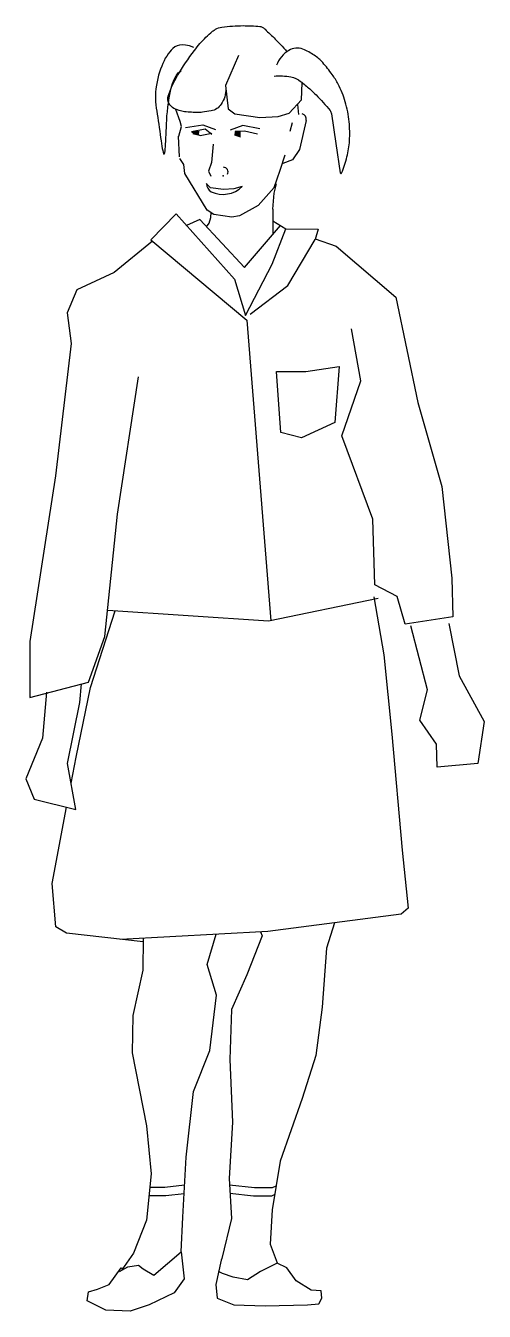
# Model space of a CAD drawing. Header units: millimetres. Extents: x -1542.92 to -1542.5, y 1842.6 to 1843.78.
import ezdxf

# ---------------------------------------------------------------- set-up
doc = ezdxf.new("R2010")
doc.units = ezdxf.units.MM
doc.header["$LTSCALE"] = 10
doc.layers.add('Humanos', color=2, linetype='Continuous')

msp = doc.modelspace()

# ---------------------------------------------------------------- linework, layer by layer
at = {"layer": 'Humanos'}
for p, q in [((-1542.6807, 1843.6883), (-1542.6829, 1843.6804)), ((-1542.6678, 1843.6905), (-1542.6741, 1843.6641)), ((-1542.7844, 1843.6761), (-1542.7819, 1843.6849)), ((-1542.7781, 1843.6841), (-1542.7625, 1843.6866)), ((-1542.7602, 1843.6825), (-1542.7726, 1843.6801)), ((-1542.7726, 1843.6801), (-1542.7647, 1843.6767)), ((-1542.7647, 1843.6767), (-1542.754, 1843.6788)), ((-1542.7625, 1843.6866), (-1542.7507, 1843.6824)), ((-1542.754, 1843.6776), (-1542.7602, 1843.6825)), ((-1542.7257, 1843.6858), (-1542.7375, 1843.6818)), ((-1542.7327, 1843.6805), (-1542.7332, 1843.6769)), ((-1542.7242, 1843.6809), (-1542.7327, 1843.6805)), ((-1542.7102, 1843.6829), (-1542.7257, 1843.6858)), ((-1542.7124, 1843.6779), (-1542.7242, 1843.6809)), ((-1542.7838, 1843.6574), (-1542.7846, 1843.6762)), ((-1542.753, 1843.6687), (-1542.7543, 1843.6522)), ((-1542.7797, 1843.6501), (-1542.7833, 1843.6556)), ((-1542.6741, 1843.6641), (-1542.6804, 1843.6546)), ((-1542.7787, 1843.6419), (-1542.7797, 1843.6501)), ((-1542.7584, 1843.6085), (-1542.7787, 1843.6419)), ((-1542.7543, 1843.6522), (-1542.7572, 1843.6441)), ((-1542.7572, 1843.6441), (-1542.755, 1843.6395)), ((-1542.7554, 1843.6288), (-1542.7592, 1843.6328)), ((-1542.7263, 1843.6301), (-1542.7341, 1843.6279)), ((-1542.7436, 1843.6275), (-1542.7554, 1843.6288)), ((-1542.7341, 1843.6279), (-1542.7436, 1843.6275)), ((-1542.6972, 1843.6293), (-1542.7118, 1843.6127)), ((-1542.7118, 1843.6127), (-1542.7289, 1843.6034)), ((-1542.6983, 1843.6093), (-1542.6983, 1843.5863)), ((-1542.7869, 1843.6052), (-1542.8098, 1843.5814)), ((-1542.7869, 1843.6052), (-1542.7334, 1843.5453)), ((-1542.7651, 1843.5998), (-1542.7773, 1843.5944)), ((-1542.7651, 1843.5998), (-1542.7244, 1843.556)), ((-1542.7357, 1843.6019), (-1542.7522, 1843.6044)), ((-1542.7289, 1843.6034), (-1542.7357, 1843.6019)), ((-1542.7244, 1843.556), (-1542.6912, 1843.5943)), ((-1542.6983, 1843.5988), (-1542.6864, 1843.5913)), ((-1542.6991, 1843.5591), (-1542.6864, 1843.5913)), ((-1542.8083, 1843.5801), (-1542.8436, 1843.5514)), ((-1542.8098, 1843.5814), (-1542.7221, 1843.5078)), ((-1542.6847, 1843.5396), (-1542.6596, 1843.5817)), ((-1542.6595, 1843.5821), (-1542.6403, 1843.5756)), ((-1542.6403, 1843.5756), (-1542.5859, 1843.5289)), ((-1542.7232, 1843.5122), (-1542.6991, 1843.5591)), ((-1542.8436, 1843.5514), (-1542.8775, 1843.5356)), ((-1542.8775, 1843.5356), (-1542.8865, 1843.5144)), ((-1542.7334, 1843.5453), (-1542.7232, 1843.5122)), ((-1542.7191, 1843.5132), (-1542.6847, 1843.5396)), ((-1542.5859, 1843.5289), (-1542.5658, 1843.4323)), ((-1542.8865, 1843.5144), (-1542.8829, 1843.4865)), ((-1542.7221, 1843.5078), (-1542.7003, 1843.2327)), ((-1542.6179, 1843.4523), (-1542.6265, 1843.4997)), ((-1542.8829, 1843.4865), (-1542.8972, 1843.3652)), ((-1542.6351, 1843.4019), (-1542.6179, 1843.4523)), ((-1542.5658, 1843.4323), (-1542.5437, 1843.3555)), ((-1542.6068, 1843.3258), (-1542.6351, 1843.4019)), ((-1542.5437, 1843.3555), (-1542.5345, 1843.2717)), ((-1542.6049, 1843.2655), (-1542.6068, 1843.3258)), ((-1542.5846, 1843.2548), (-1542.6049, 1843.2655)), ((-1542.5345, 1843.2717), (-1542.5337, 1843.2364)), ((-1542.602, 1843.253), (-1542.7022, 1843.2323)), ((-1542.5773, 1843.2296), (-1542.5846, 1843.2548)), ((-1542.7022, 1843.2323), (-1542.8494, 1843.2422)), ((-1542.5337, 1843.2364), (-1542.5773, 1843.2296)), ((-1542.5372, 1843.2301), (-1542.5279, 1843.1822)), ((-1542.5568, 1843.1695), (-1542.5722, 1843.2281)), ((-1542.5279, 1843.1822), (-1542.5049, 1843.1405)), ((-1542.5639, 1843.1418), (-1542.5568, 1843.1695)), ((-1542.5486, 1843.1197), (-1542.5639, 1843.1418)), ((-1542.5049, 1843.1405), (-1542.5108, 1843.1022)), ((-1542.5481, 1843.0987), (-1542.5486, 1843.1197)), ((-1542.5108, 1843.1022), (-1542.5481, 1843.0987))]:
    msp.add_line(p, q, dxfattribs=at)
for points in [[(-1542.7412, 1843.7198, -0.147014), (-1542.7456, 1843.7054, -0.203447), (-1542.7548, 1843.6993, -0.016401), (-1542.7627, 1843.6981, -0.029481), (-1542.7672, 1843.6978, -0.015507), (-1542.7726, 1843.698, -0.012572), (-1542.7791, 1843.6985, -0.096907), (-1542.7888, 1843.7016, -0.148605), (-1542.7934, 1843.7063, -0.198722), (-1542.794, 1843.7128, -0.06113), (-1542.7856, 1843.7316, -0.023245), (-1542.7701, 1843.7546, -0.040381), (-1542.7595, 1843.7667, -0.017179), (-1542.7534, 1843.7722, -0.045175), (-1542.7508, 1843.774, -0.098652), (-1542.7451, 1843.7759, -0.0303), (-1542.7255, 1843.7773, -0.024217), (-1542.7102, 1843.7766, -0.129197), (-1542.7074, 1843.7756, -0.036758), (-1542.7055, 1843.774, -0.007125), (-1542.6961, 1843.765, -0.011668), (-1542.6912, 1843.76, -0.00942), (-1542.6855, 1843.7535)], [(-1542.6971, 1843.7312, -0.073753), (-1542.6819, 1843.7304, -0.11558), (-1542.6729, 1843.7263, -0.014039), (-1542.6646, 1843.7194, -0.018717), (-1542.6588, 1843.7139, -0.023131), (-1542.646, 1843.6997, -0.135423), (-1542.6447, 1843.6967), (-1542.6406, 1843.6696), (-1542.6366, 1843.6425, 0.762206), (-1542.6355, 1843.6423, 0.03479), (-1542.6305, 1843.6572, 0.046701), (-1542.6282, 1843.672, 0.04025), (-1542.6285, 1843.6893, 0.04668), (-1542.6321, 1843.7076, 0.050154), (-1542.6386, 1843.7238, 0.034213), (-1542.644, 1843.7325, 0.025129), (-1542.6527, 1843.7435, 0.0632), (-1542.6604, 1843.7502, 0.053989), (-1542.6709, 1843.7558, 0.236343), (-1542.6837, 1843.7547, 0.164994), (-1542.6951, 1843.741)]]:
    msp.add_lwpolyline(points, format="xyb", dxfattribs=at)
for points in [[(-1542.7705, 1843.7573), (-1542.7747, 1843.7587), (-1542.7782, 1843.7595), (-1542.7812, 1843.7597), (-1542.7838, 1843.7595), (-1542.786, 1843.7588), (-1542.788, 1843.7578), (-1542.7897, 1843.7565), (-1542.7912, 1843.755), (-1542.7927, 1843.7533), (-1542.7941, 1843.7515), (-1542.7954, 1843.7495), (-1542.7967, 1843.7475), (-1542.7978, 1843.7452), (-1542.799, 1843.7428), (-1542.8, 1843.7403), (-1542.801, 1843.7376), (-1542.802, 1843.7348), (-1542.8028, 1843.7319), (-1542.8036, 1843.7289), (-1542.8043, 1843.7258), (-1542.8048, 1843.7227), (-1542.8053, 1843.7196), (-1542.8056, 1843.7165), (-1542.8057, 1843.7134), (-1542.8057, 1843.7105), (-1542.8056, 1843.7076), (-1542.8054, 1843.7047), (-1542.805, 1843.7019), (-1542.8046, 1843.6991), (-1542.8041, 1843.6962), (-1542.8036, 1843.6933), (-1542.8032, 1843.6903), (-1542.8027, 1843.6872), (-1542.8022, 1843.6841), (-1542.8018, 1843.6809), (-1542.8014, 1843.6778), (-1542.801, 1843.6749), (-1542.8006, 1843.672), (-1542.8002, 1843.6694), (-1542.7998, 1843.667), (-1542.7995, 1843.6649), (-1542.7991, 1843.6631), (-1542.7988, 1843.6616), (-1542.7985, 1843.6605), (-1542.7982, 1843.6598), (-1542.7979, 1843.6595), (-1542.7976, 1843.6596), (-1542.7974, 1843.6602), (-1542.7971, 1843.6612), (-1542.7969, 1843.6626), (-1542.7967, 1843.6644), (-1542.7966, 1843.6666), (-1542.7964, 1843.669), (-1542.7962, 1843.6717), (-1542.7961, 1843.6746), (-1542.796, 1843.6776), (-1542.7959, 1843.6807), (-1542.7957, 1843.684), (-1542.7956, 1843.6874), (-1542.7954, 1843.691), (-1542.7952, 1843.6947), (-1542.7948, 1843.6985), (-1542.7944, 1843.7026), (-1542.7939, 1843.7068), (-1542.7932, 1843.7112), (-1542.7924, 1843.7157), (-1542.7914, 1843.7201), (-1542.7902, 1843.7243), (-1542.7887, 1843.7281), (-1542.7869, 1843.7315), (-1542.7848, 1843.7341), (-1542.7823, 1843.736)], [(-1542.7299, 1843.7499), (-1542.7415, 1843.7225), (-1542.7391, 1843.7013), (-1542.7331, 1843.6966), (-1542.7101, 1843.6934), (-1542.6935, 1843.6942), (-1542.6834, 1843.6971), (-1542.6721, 1843.7094), (-1542.6714, 1843.7249)], [(-1542.7832, 1843.6896), (-1542.7871, 1843.7007)], [(-1542.6759, 1843.7052), (-1542.675, 1843.696)], [(-1542.7819, 1843.6849), (-1542.7832, 1843.6896)], [(-1542.6972, 1843.6293), (-1542.6917, 1843.645), (-1542.6872, 1843.6591)], [(-1542.6804, 1843.6546), (-1542.6892, 1843.6513)], [(-1542.6983, 1843.6093), (-1542.697, 1843.6241), (-1542.6949, 1843.6327)], [(-1542.7589, 1843.5932), (-1542.7567, 1843.5964), (-1542.7552, 1843.6017), (-1542.7548, 1843.6062)], [(-1542.7522, 1843.6044), (-1542.7584, 1843.6085)], [(-1542.6864, 1843.5913), (-1542.657, 1843.591), (-1542.6596, 1843.5817)], [(-1542.8972, 1843.3652), (-1542.9206, 1843.2138), (-1542.9206, 1843.1626), (-1542.8671, 1843.1765), (-1542.8519, 1843.2184), (-1542.8404, 1843.3301), (-1542.8213, 1843.4558)], [(-1542.6061, 1843.2546), (-1542.5968, 1843.2014), (-1542.5894, 1843.1289), (-1542.5799, 1843.0228), (-1542.5746, 1842.9697), (-1542.5809, 1842.9641)], [(-1542.8784, 1843.1079), (-1542.8651, 1843.1717), (-1542.8427, 1843.2417)], [(-1542.9053, 1843.1672), (-1542.9091, 1843.1253), (-1542.9244, 1843.0881), (-1542.9168, 1843.0695), (-1542.8786, 1843.0601), (-1542.8862, 1843.102), (-1542.8748, 1843.1579), (-1542.8735, 1843.1749)], [(-1542.8829, 1843.0839), (-1542.8784, 1843.1079)], [(-1542.897, 1842.9527), (-1542.9003, 1842.9922), (-1542.887, 1843.0622)], [(-1542.5809, 1842.9641), (-1542.703, 1842.9484), (-1542.8374, 1842.9411)], [(-1542.8872, 1842.9467), (-1542.897, 1842.9527)], [(-1542.7095, 1842.9481), (-1542.708, 1842.9443), (-1542.7222, 1842.9085), (-1542.7362, 1842.8768), (-1542.7378, 1842.8313), (-1542.7352, 1842.7737), (-1542.7384, 1842.7224), (-1542.7363, 1842.6855), (-1542.7449, 1842.6491), (-1542.7456, 1842.6475)], [(-1542.6419, 1842.9563), (-1542.6493, 1842.9331), (-1542.6532, 1842.8792), (-1542.6589, 1842.8348), (-1542.6715, 1842.7954), (-1542.6916, 1842.738), (-1542.6991, 1842.6936), (-1542.7008, 1842.6622), (-1542.6943, 1842.6452)], [(-1542.8171, 1842.9389), (-1542.8872, 1842.9467)], [(-1542.8171, 1842.9422), (-1542.8172, 1842.913), (-1542.8264, 1842.8715), (-1542.827, 1842.8372), (-1542.8139, 1842.7706), (-1542.8097, 1842.7265), (-1542.814, 1842.6842), (-1542.8259, 1842.6539), (-1542.8364, 1842.6387), (-1542.8361, 1842.6384)], [(-1542.8071, 1842.6339), (-1542.7822, 1842.6552), (-1542.7808, 1842.6869), (-1542.7777, 1842.7418), (-1542.7709, 1842.802), (-1542.7561, 1842.8393), (-1542.75, 1842.89), (-1542.7584, 1842.918), (-1542.7503, 1842.9459)], [(-1542.7791, 1842.716), (-1542.797, 1842.714), (-1542.811, 1842.714)], [(-1542.738, 1842.7165), (-1542.7152, 1842.714), (-1542.6986, 1842.714), (-1542.6954, 1842.7155)], [(-1542.7796, 1842.7082), (-1542.7963, 1842.7064), (-1542.8118, 1842.7064)], [(-1542.7376, 1842.7088), (-1542.7159, 1842.7064), (-1542.6993, 1842.7064), (-1542.6967, 1842.7076)], [(-1542.7822, 1842.6552), (-1542.7796, 1842.6303), (-1542.7886, 1842.6176), (-1542.8115, 1842.6066), (-1542.8288, 1842.6007), (-1542.851, 1842.6016), (-1542.8681, 1842.6102)], [(-1542.8385, 1842.6371), (-1542.8309, 1842.6413), (-1542.8212, 1842.643), (-1542.8171, 1842.6396), (-1542.8071, 1842.6339)], [(-1542.7456, 1842.6475), (-1542.7505, 1842.6252), (-1542.7492, 1842.6126), (-1542.7339, 1842.6066), (-1542.7055, 1842.6058), (-1542.6667, 1842.6066), (-1542.6563, 1842.6075), (-1542.6535, 1842.6126), (-1542.6542, 1842.6193), (-1542.6632, 1842.6202), (-1542.6771, 1842.6286), (-1542.6854, 1842.6405), (-1542.6944, 1842.6447), (-1542.7097, 1842.6371)], [(-1542.8681, 1842.6102), (-1542.8669, 1842.6185), (-1542.8586, 1842.621), (-1542.8482, 1842.6252), (-1542.8372, 1842.6405), (-1542.8354, 1842.6402)], [(-1542.7097, 1842.6371), (-1542.7214, 1842.6295), (-1542.7346, 1842.632), (-1542.7443, 1842.6354), (-1542.7479, 1842.6371)]]:
    msp.add_lwpolyline(points, dxfattribs=at)
msp.add_lwpolyline([(-1542.6949, 1843.4608), (-1542.6682, 1843.4608), (-1542.6376, 1843.4654), (-1542.6415, 1843.4142), (-1542.672, 1843.4002), (-1542.6911, 1843.4049)], close=True, dxfattribs=at)
for centre, radius, start, end in [((-1542.6729, 1843.6917), 0.00519, 347.2596, 73.9904), ((-1542.7437, 1843.6433), 0.00442, 334.6538, 87.2737), ((-1542.7493, 1843.6336), 0.00991, 184.9109, 236.6965), ((-1542.7439, 1843.648), 0.0251, 244.5314, 314.5099)]:
    msp.add_arc(centre, radius, start, end, dxfattribs=at)
msp.add_point((-1542.7439, 1843.6398), dxfattribs=at)
for points in [[(-1542.7655, 1843.6811), (-1542.7718, 1843.6805), (-1542.7661, 1843.6767), (-1542.7718, 1843.6779)], [(-1542.7277, 1843.6805), (-1542.7321, 1843.6805), (-1542.7277, 1843.6748), (-1542.7334, 1843.6767)]]:
    msp.add_solid(points, dxfattribs=at)

doc.saveas('drawing.dxf')
